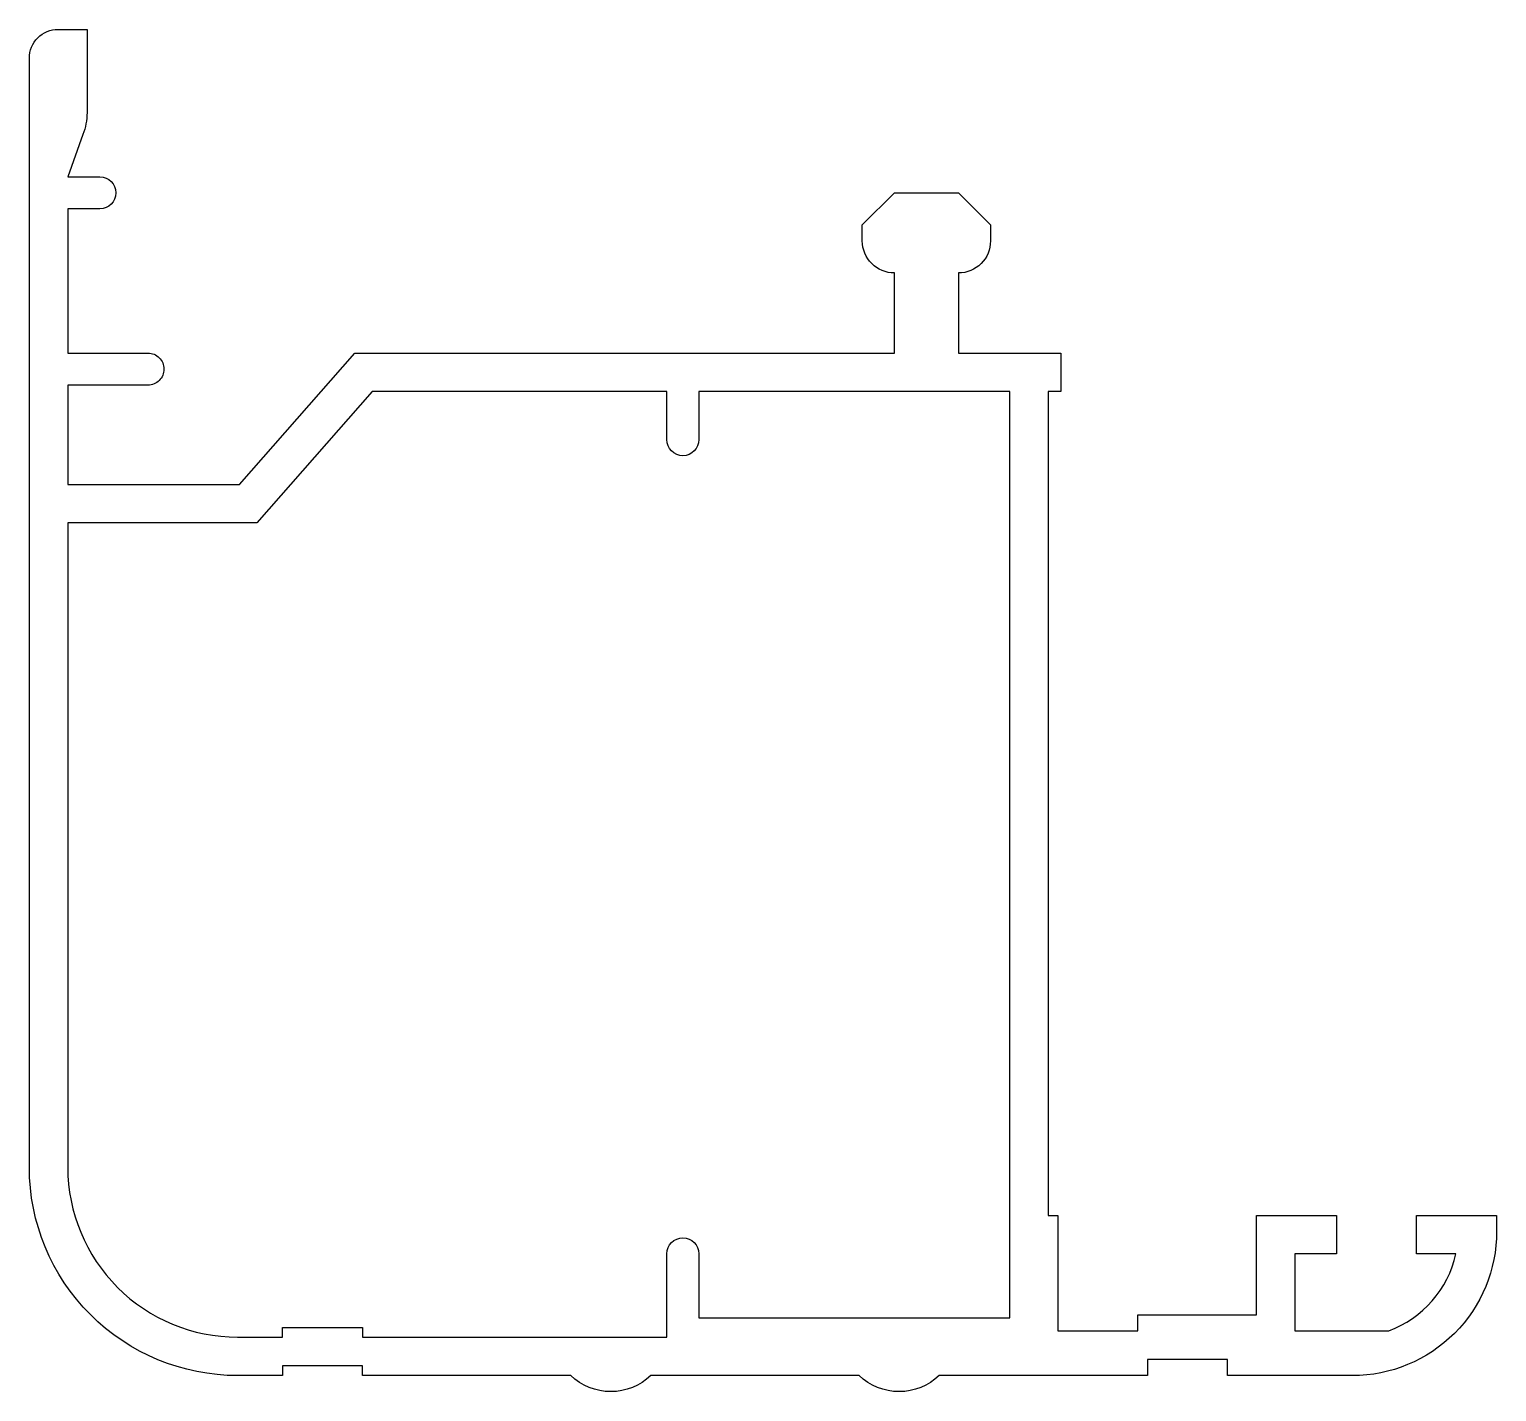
# Model space of a CAD drawing. Extents: x 613.4 to 659.2, y 459.3 to 501.8.
import ezdxf

# ---------------------------------------------------------------- set-up
doc = ezdxf.new("R2010")
doc.units = 0
doc.layers.get('0').update_dxf_attribs({"linetype": 'CONTINUOUS'})

msp = doc.modelspace()

# ---------------------------------------------------------------- linework, layer by layer
msp.add_lwpolyline([(643.368, 495.233, -0.414214), (642.368, 494.233), (642.368, 491.733), (645.568, 491.733), (645.568, 490.533), (645.168, 490.533), (645.168, 464.833), (645.468, 464.833), (645.468, 461.233), (647.968, 461.233), (647.968, 461.733), (651.668, 461.733), (651.668, 464.833), (654.168, 464.833), (654.168, 463.633), (652.868, 463.633), (652.868, 461.233), (655.799, 461.233, 0.257237), (657.893, 463.633), (656.668, 463.633), (656.668, 464.833), (659.168, 464.833), (659.168, 464.333, -0.414214), (654.668, 459.833), (650.768, 459.833), (650.768, 460.333), (648.268, 460.333), (648.268, 459.833), (641.768, 459.833, -0.192582), (640.518, 459.333, -0.192582), (639.268, 459.833), (632.768, 459.833, -0.192582), (631.518, 459.333, -0.192582), (630.268, 459.833), (623.768, 459.833), (623.768, 460.133), (621.268, 460.133), (621.268, 459.833), (619.868, 459.833, -0.414214), (613.368, 466.333), (613.368, 500.933, -0.414214), (614.268, 501.833), (615.168, 501.833), (615.168, 499.234, -0.092219), (615.041, 498.551), (614.568, 497.233), (615.568, 497.233, -1), (615.568, 496.233), (614.568, 496.233), (614.568, 491.733), (617.068, 491.733, -0.414214), (617.568, 491.233), (617.568, 491.233, -0.414214), (617.068, 490.733), (614.568, 490.733), (614.568, 487.633), (619.925, 487.633), (623.525, 491.733), (640.368, 491.733), (640.368, 494.233, -0.414214), (639.368, 495.233), (639.368, 495.733), (640.368, 496.733), (642.368, 496.733), (643.368, 495.733)], format="xyb", close=True)
msp.add_lwpolyline([(643.968, 461.633), (643.968, 490.533), (634.268, 490.533), (634.268, 489.033, -1), (633.268, 489.033), (633.268, 490.533), (624.068, 490.533), (620.468, 486.433), (614.568, 486.433), (614.568, 466.333, 0.414214), (619.868, 461.033), (621.268, 461.033), (621.268, 461.333), (623.768, 461.333), (623.768, 461.033), (633.268, 461.033), (633.268, 463.633, -1), (634.268, 463.633), (634.268, 461.633), (643.968, 461.633)], format="xyb")

doc.saveas('drawing.dxf')
